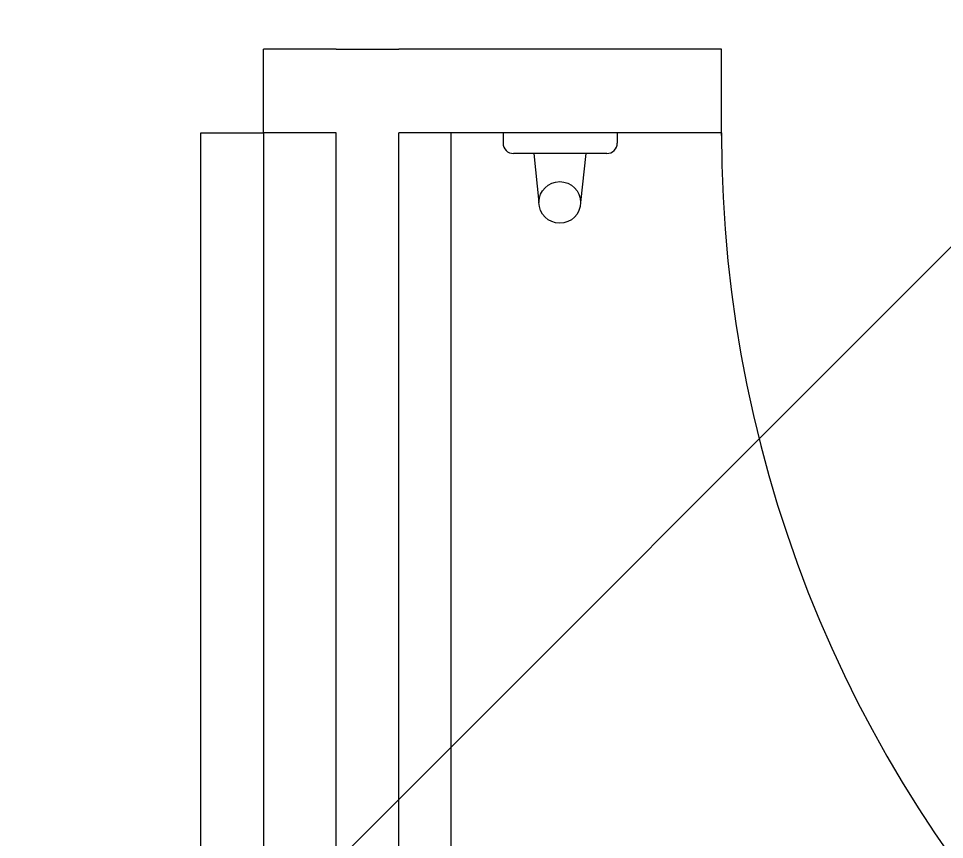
# Model space of a CAD drawing. Header units: millimetres. Extents: x 732 to 1037, y 127 to 299.
# Drawn here: x 735.025 to 735.4696, y 279.644 to 280.0379 of the extents above; entities that cross this region are included whole.
import ezdxf

# ---------------------------------------------------------------- set-up
doc = ezdxf.new("R2010")
doc.units = ezdxf.units.MM
doc.layers.add('I-ARQ', color=8, linetype='Continuous')

# ---------------------------------------------------------------- blocks, each defined once
blk = doc.blocks.new('A$C4CA24491')
at = {"layer": 'I-ARQ', "color": 2}
blk.add_line((0, 3.76099), (12.75, 16.51099), dxfattribs=at)

msp = doc.modelspace()

# ---------------------------------------------------------------- linework, layer by layer
at = {"layer": 'I-ARQ'}
for p, q in [((735.17758, 280.02314), (735.14258, 280.02314)), ((735.14258, 279.98314), (735.14258, 280.02314)), ((735.17758, 280.02314), (735.20758, 280.02314)), ((735.36259, 280.02314), (735.20758, 280.02314)), ((735.36259, 279.98175), (735.36259, 280.02314)), ((735.11258, 279.38128), (735.11258, 279.98314)), ((735.11258, 279.98314), (735.14258, 279.98314)), ((735.17758, 279.98314), (735.14258, 279.98314)), ((735.14258, 279.98314), (735.14258, 279.38128)), ((735.17758, 278.62314), (735.17758, 279.98314)), ((735.20758, 278.62314), (735.20758, 279.98314)), ((735.36258, 279.98314), (735.20758, 279.98314)), ((735.23258, 279.98314), (735.23258, 278.62314)), ((735.25767, 279.98314), (735.25767, 279.97814)), ((735.3125, 279.98314), (735.25767, 279.98314)), ((735.3125, 279.98314), (735.3125, 279.97814)), ((735.3075, 279.97314), (735.26267, 279.97314)), ((735.27238, 279.97314), (735.27491, 279.94967)), ((735.29744, 279.97314), (735.29491, 279.94967))]:
    msp.add_line(p, q, dxfattribs=at)
msp.add_circle((735.28491, 279.94967), 0.01, dxfattribs=at)
for centre, radius, start, end in [((735.14417, 279.98286), 0.60159, 179.97416, 269.84895), ((735.96417, 279.98286), 0.60159, 179.97416, 269.84895), ((735.26267, 279.97814), 0.005, 180, 270), ((735.3075, 279.97814), 0.005, 270, 0)]:
    msp.add_arc(centre, radius, start, end, dxfattribs=at)

# ---------------------------------------------------------------- block references
msp.add_blockref('A$C4CA24491', (733.63258, 274.32726))

doc.saveas('drawing.dxf')
